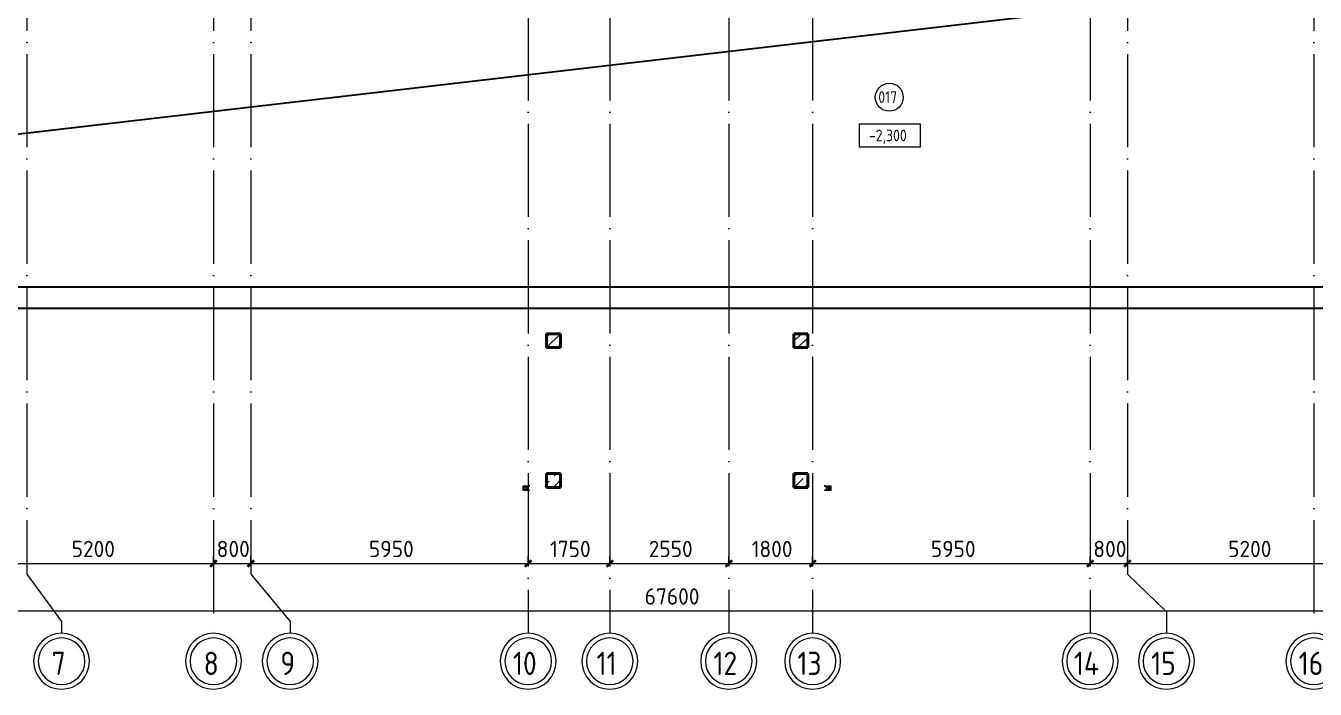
# Model space of a CAD drawing. Header units: millimetres. Extents: x -695119 to 412940, y -249585 to 622758.
# Drawn here: x -132283 to -104631, y -72169 to -57931 of the extents above; entities that cross this region are included whole.
import ezdxf

# ---------------------------------------------------------------- set-up
doc = ezdxf.new("R2010")
doc.units = ezdxf.units.MM
doc.linetypes.add('ADSK_Линия сетки', pattern=[25, 20, -2.5, 0, -2.5])
for name, color, linetype, lineweight in [('_Схема', 5, 'Continuous', 30), ('Аннотация', 252, 'Continuous', 18), ('Марки помещений', 8, 'Continuous', 20), ('Несущие колонны', 252, 'Continuous', 18), ('Обобщенные модели', 8, 'Continuous', 18), ('Оси', 252, 'Continuous', 9), ('Отметки', 252, 'Continuous', 9), ('Размеры', 7, 'Continuous', 9), ('Стены наружные', 252, 'Continuous', 18)]:
    doc.layers.add(name, color=color, linetype=linetype, lineweight=lineweight)
doc.styles.add('GOST Common', font='', dxfattribs={"width": 0.9, "height": 500})
doc.styles.add('GOST Common_1', font='', dxfattribs={"height": 250})
doc.styles.add('GOST Common_2', font='', dxfattribs={"width": 0.9, "height": 250})
doc.styles.get('GOST Common').set_extended_font_data('GOST type B')
doc.styles.get('GOST Common_1').set_extended_font_data('GOST type B')
doc.styles.get('GOST Common_2').set_extended_font_data('GOST type B')
pattern_1 = [(45, (-193573, -125624.4), (-224.5064, 224.5064), []), (45, (-193348.5, -125624.4), (-224.5064, 224.5064), [396.875, -79.375, 3.353, -76.022])]
pattern_2 = [(45, (-193573, -125624.4), (-224.5064, 224.5064), []), (45, (-193348.5, -125624.4), (-224.5064, 224.5064), [396.875, -79.375, 3.353, -76.022])]

# ---------------------------------------------------------------- blocks, each defined once
blk = doc.blocks.new('подвал')
at = {"layer": 'Несущие колонны', "lineweight": 9, "true_color": 0x636466}
h = blk.add_hatch(dxfattribs=at)
h.set_pattern_fill('FP_14', color=251, angle=180, style=0, pattern_type=2)
h.set_pattern_definition(pattern_2)
h.paths.add_polyline_path([(-195464, -147164), (-195464, -146864), (-195764, -146864), (-195764, -147164)])
h = blk.add_hatch(dxfattribs=at)
h.set_pattern_fill('FP_4', color=251, style=0, pattern_type=2)
h.set_pattern_definition(pattern_1)
h.paths.add_polyline_path([(-190164, -147164), (-190164, -146864), (-190464, -146864), (-190464, -147164)])
h = blk.add_hatch(dxfattribs=at)
h.set_pattern_fill('FP_16', color=251, angle=180, style=0, pattern_type=2)
h.set_pattern_definition(pattern_2)
h.paths.add_polyline_path([(-195464, -150164), (-195464, -149864), (-195764, -149864), (-195764, -150164)])
h = blk.add_hatch(dxfattribs=at)
h.set_pattern_fill('FP_15', color=251, style=0, pattern_type=2)
h.set_pattern_definition(pattern_1)
h.paths.add_polyline_path([(-190164, -150164), (-190164, -149864), (-190464, -149864), (-190464, -150164)])
at = {"layer": 'Аннотация', "color": 251, "lineweight": 20, "true_color": 0x636466}
for p, q in [((-189051, -142861), (-189051, -142361)), ((-189051, -142361), (-187751, -142361)), ((-187751, -142361), (-187751, -142861)), ((-187751, -142861), (-189051, -142861))]:
    blk.add_line(p, q, dxfattribs=at)
at = {"layer": 'Марки помещений', "color": 251, "true_color": 0x636466}
blk.add_circle((-188416, -141790), 300, dxfattribs=at)
at = {"layer": 'Несущие колонны', "color": 251, "lineweight": 40, "true_color": 0x636466}
for p, q in [((-195764, -146864), (-195764, -147164)), ((-195464, -146864), (-195764, -146864)), ((-195764, -147164), (-195764, -146864)), ((-195764, -146864), (-195464, -146864)), ((-195464, -147164), (-195464, -146864)), ((-195464, -146864), (-195464, -147164)), ((-190464, -147164), (-190464, -146864)), ((-190464, -146864), (-190164, -146864)), ((-190164, -146864), (-190464, -146864)), ((-190464, -146864), (-190464, -147164)), ((-190164, -146864), (-190164, -147164)), ((-190164, -147164), (-190164, -146864)), ((-195764, -147164), (-195464, -147164)), ((-195464, -147164), (-195764, -147164)), ((-190164, -147164), (-190464, -147164)), ((-190464, -147164), (-190164, -147164)), ((-195764, -149864), (-195764, -150164)), ((-195464, -149864), (-195764, -149864)), ((-195764, -150164), (-195764, -149864)), ((-195764, -149864), (-195464, -149864)), ((-195464, -150164), (-195464, -149864)), ((-195464, -149864), (-195464, -150164)), ((-190464, -150164), (-190464, -149864)), ((-190464, -149864), (-190164, -149864)), ((-190164, -149864), (-190464, -149864)), ((-190464, -149864), (-190464, -150164)), ((-190164, -149864), (-190164, -150164)), ((-190164, -150164), (-190164, -149864)), ((-195764, -150164), (-195464, -150164)), ((-195464, -150164), (-195764, -150164)), ((-190164, -150164), (-190464, -150164)), ((-190464, -150164), (-190164, -150164))]:
    blk.add_line(p, q, dxfattribs=at)
at = {"layer": 'Обобщенные модели', "color": 251, "true_color": 0x636466}
for p, q in [((-196229, -150137), (-196277, -150137)), ((-196216, -150139), (-196216, -150216)), ((-196216, -150139), (-196216, -150216)), ((-196141, -150134), (-196213, -150134)), ((-196169, -150152), (-196156, -150136)), ((-196156, -150136), (-196138, -150136)), ((-196138, -150117), (-196141, -150117)), ((-196141, -150117), (-196141, -150134)), ((-196138, -150136), (-196138, -150117)), ((-189797, -150117), (-189800, -150117)), ((-189800, -150117), (-189800, -150136)), ((-189800, -150136), (-189782, -150136)), ((-189797, -150134), (-189797, -150117)), ((-189725, -150134), (-189797, -150134)), ((-189782, -150136), (-189769, -150152)), ((-189722, -150139), (-189722, -150216)), ((-189722, -150216), (-189722, -150139)), ((-189661, -150137), (-189709, -150137)), ((-196277, -150219), (-196229, -150219)), ((-196213, -150221), (-196141, -150221)), ((-196178, -150156), (-196176, -150156)), ((-196176, -150200), (-196178, -150200)), ((-196156, -150219), (-196169, -150203)), ((-196138, -150219), (-196156, -150219)), ((-196141, -150221), (-196141, -150239)), ((-196141, -150239), (-196138, -150239)), ((-196138, -150239), (-196138, -150219)), ((-189782, -150219), (-189800, -150219)), ((-189800, -150219), (-189800, -150239)), ((-189800, -150239), (-189797, -150239)), ((-189797, -150239), (-189797, -150221)), ((-189797, -150221), (-189725, -150221)), ((-189769, -150203), (-189782, -150219)), ((-189762, -150156), (-189760, -150156)), ((-189760, -150200), (-189762, -150200)), ((-189709, -150219), (-189661, -150219))]:
    blk.add_line(p, q, dxfattribs=at)
at = {"layer": 'Обобщенные модели', "color": 251, "true_color": 0x636466, "flags": 128}
for points in [[(-196277, -150137), (-196277, -150138), (-196277, -150141), (-196277, -150147), (-196277, -150154), (-196277, -150163), (-196277, -150173), (-196277, -150183), (-196277, -150192), (-196277, -150201), (-196277, -150208), (-196277, -150214), (-196277, -150218), (-196277, -150219)], [(-189661, -150219), (-189661, -150218), (-189661, -150214), (-189661, -150208), (-189661, -150201), (-189661, -150192), (-189661, -150183), (-189661, -150173), (-189661, -150163), (-189661, -150154), (-189661, -150147), (-189661, -150141), (-189661, -150138), (-189661, -150137)]]:
    blk.add_lwpolyline(points, dxfattribs=at)
at = {"layer": 'Обобщенные модели', "color": 251, "true_color": 0x636466}
for centre, radius, start, end in [((-196216, -150178), 43.6, 0, 180), ((-196216, -150178), 41.1, 90, 270), ((-196216, -150178), 38.8, 90, 270), ((-196216, -150178), 41.1, 270, 90), ((-196216, -150178), 38.8, 270, 90), ((-196176, -150146), 10, 270, 320), ((-189762, -150146), 10, 220, 270), ((-189722, -150178), 43.6, 0, 180), ((-189722, -150178), 41.1, 90, 270), ((-189722, -150178), 38.8, 90, 270), ((-189722, -150178), 41.1, 270, 90), ((-189722, -150178), 38.8, 270, 90), ((-196216, -150178), 43.6, 180, 0), ((-196176, -150146), 10, 270, 307.5), ((-196176, -150210), 10, 40, 90), ((-196176, -150210), 10, 52.5, 90), ((-189762, -150210), 10, 90, 140), ((-189762, -150146), 10, 232.5, 270), ((-189762, -150210), 10, 90, 127.5), ((-189722, -150178), 43.6, 180, 0)]:
    blk.add_arc(centre, radius, start, end, dxfattribs=at)
at = {"layer": 'Оси', "color": 251, "linetype": 'ADSK_Линия сетки', "ltscale": 100, "true_color": 0x636466}
for p, q in [((-196159, -94858), (-196159, -153294)), ((-194409, -94858), (-194409, -153294)), ((-191859, -94858), (-191859, -153294)), ((-190059, -94858), (-190059, -153294)), ((-184109, -94858), (-184109, -153294)), ((-206909, -128364), (-206909, -152024)), ((-202909, -128364), (-202909, -153294)), ((-202109, -128364), (-202109, -152024)), ((-183309, -128364), (-183309, -152024)), ((-179309, -128364), (-179309, -153294)), ((-157042, -145864), (-233370, -145864))]:
    blk.add_line(p, q, dxfattribs=at)
at = {"layer": 'Оси', "color": 251, "ltscale": 100, "true_color": 0x636466}
for p, q in [((-206909, -152024), (-206167, -153038)), ((-202109, -152024), (-201264, -153038)), ((-183309, -152024), (-182472, -152830)), ((-182472, -152830), (-182472, -153294)), ((-206167, -153038), (-206167, -153294)), ((-201264, -153038), (-201264, -153294))]:
    blk.add_line(p, q, dxfattribs=at)
at = {"layer": 'Оси', "color": 251, "lineweight": 20, "true_color": 0x636466}
for centre, radius, start, end in [((-206167, -153894), 600, 0, 180), ((-206167, -153894), 500, 0, 180), ((-202909, -153894), 600, 0, 180), ((-202909, -153894), 500, 0, 180), ((-201264, -153894), 600, 0, 180), ((-201264, -153894), 500, 0, 180), ((-196159, -153894), 600, 0, 180), ((-196159, -153894), 500, 0, 180), ((-194409, -153894), 600, 0, 180), ((-194409, -153894), 500, 0, 180), ((-191859, -153894), 600, 0, 180), ((-191859, -153894), 500, 0, 180), ((-190059, -153894), 600, 0, 180), ((-190059, -153894), 500, 0, 180), ((-184109, -153894), 600, 0, 180), ((-184109, -153894), 500, 0, 180), ((-182472, -153894), 600, 0, 180), ((-182472, -153894), 500, 0, 180), ((-179309, -153894), 600, 0, 180), ((-179309, -153894), 500, 0, 180), ((-206167, -153894), 600, 180, 0), ((-206167, -153894), 500, 180, 0), ((-202909, -153894), 600, 180, 0), ((-202909, -153894), 500, 180, 0), ((-201264, -153894), 600, 180, 0), ((-201264, -153894), 500, 180, 0), ((-196159, -153894), 600, 180, 0), ((-196159, -153894), 500, 180, 0), ((-194409, -153894), 600, 180, 0), ((-194409, -153894), 500, 180, 0), ((-191859, -153894), 600, 180, 0), ((-191859, -153894), 500, 180, 0), ((-190059, -153894), 600, 180, 0), ((-190059, -153894), 500, 180, 0), ((-184109, -153894), 600, 180, 0), ((-184109, -153894), 500, 180, 0), ((-182472, -153894), 600, 180, 0), ((-182472, -153894), 500, 180, 0), ((-179309, -153894), 600, 180, 0), ((-179309, -153894), 500, 180, 0)]:
    blk.add_arc(centre, radius, start, end, dxfattribs=at)
at = {"layer": 'Размеры', "color": 251, "lineweight": 20, "true_color": 0x636466}
for p, q in [((-208109, -151797), (-202909, -151797)), ((-202909, -151797), (-202909, -151647)), ((-202909, -151797), (-202909, -151647)), ((-202909, -151797), (-202909, -151847)), ((-202909, -151797), (-202109, -151797)), ((-202909, -151797), (-202909, -151847)), ((-202109, -151797), (-202109, -151647)), ((-202109, -151797), (-202109, -151647)), ((-202109, -151797), (-202109, -151847)), ((-202109, -151797), (-196159, -151797)), ((-202109, -151797), (-202109, -151847)), ((-196159, -151797), (-196159, -151647)), ((-196159, -151797), (-196159, -151647)), ((-196159, -151797), (-196159, -151847)), ((-196159, -151797), (-194409, -151797)), ((-196159, -151797), (-196159, -151847)), ((-194409, -151797), (-194409, -151647)), ((-194409, -151797), (-194409, -151647)), ((-194409, -151797), (-194409, -151847)), ((-194409, -151797), (-191859, -151797)), ((-194409, -151797), (-194409, -151847)), ((-191859, -151797), (-191859, -151647)), ((-191859, -151797), (-191859, -151647)), ((-191859, -151797), (-191859, -151847)), ((-191859, -151797), (-190059, -151797)), ((-191859, -151797), (-191859, -151847)), ((-190059, -151797), (-190059, -151647)), ((-190059, -151797), (-190059, -151647)), ((-190059, -151797), (-190059, -151847)), ((-190059, -151797), (-184109, -151797)), ((-190059, -151797), (-190059, -151847)), ((-184109, -151797), (-184109, -151647)), ((-184109, -151797), (-184109, -151647)), ((-184109, -151797), (-184109, -151847)), ((-184109, -151797), (-183309, -151797)), ((-184109, -151797), (-184109, -151847)), ((-183309, -151797), (-183309, -151647)), ((-183309, -151797), (-183309, -151647)), ((-183309, -151797), (-183309, -151847)), ((-183309, -151797), (-178109, -151797)), ((-183309, -151797), (-183309, -151847)), ((-227059, -152815), (-159159, -152815))]:
    blk.add_line(p, q, dxfattribs=at)
at = {"layer": 'Размеры', "color": 251, "lineweight": 40, "true_color": 0x636466}
for p, q in [((-202909, -151797), (-202980, -151867)), ((-202909, -151797), (-202980, -151867)), ((-202909, -151797), (-202838, -151726)), ((-202909, -151797), (-202838, -151726)), ((-202109, -151797), (-202180, -151867)), ((-202109, -151797), (-202180, -151867)), ((-202109, -151797), (-202038, -151726)), ((-202109, -151797), (-202038, -151726)), ((-196159, -151797), (-196230, -151867)), ((-196159, -151797), (-196230, -151867)), ((-196159, -151797), (-196088, -151726)), ((-196159, -151797), (-196088, -151726)), ((-194409, -151797), (-194480, -151867)), ((-194409, -151797), (-194480, -151867)), ((-194409, -151797), (-194338, -151726)), ((-194409, -151797), (-194338, -151726)), ((-191859, -151797), (-191930, -151867)), ((-191859, -151797), (-191930, -151867)), ((-191859, -151797), (-191788, -151726)), ((-191859, -151797), (-191788, -151726)), ((-190059, -151797), (-190130, -151867)), ((-190059, -151797), (-190130, -151867)), ((-190059, -151797), (-189988, -151726)), ((-190059, -151797), (-189988, -151726)), ((-184109, -151797), (-184180, -151867)), ((-184109, -151797), (-184180, -151867)), ((-184109, -151797), (-184038, -151726)), ((-184109, -151797), (-184038, -151726)), ((-183309, -151797), (-183380, -151867)), ((-183309, -151797), (-183380, -151867)), ((-183309, -151797), (-183238, -151726)), ((-183309, -151797), (-183238, -151726))]:
    blk.add_line(p, q, dxfattribs=at)
at = {"layer": 'Стены наружные', "color": 251, "lineweight": 30, "true_color": 0x636466}
for p, q in [((-176504, -145864), (-217809, -145864)), ((-227359, -146314), (-158859, -146314))]:
    blk.add_line(p, q, dxfattribs=at)
at = {"layer": 'Марки помещений', "color": 251, "true_color": 0x636466, "style": 'GOST Common_2', "width": 0.9}
blk.add_text('017', height=250, dxfattribs=at).set_placement((-188651, -141912))
at = {"layer": 'Оси', "color": 251, "true_color": 0x636466, "style": 'GOST Common', "width": 0.9}
for s, p in [('7', (-206380, -154189)), ('8', (-203120, -154189)), ('9', (-201475, -154189)), ('10', (-196486, -154189)), ('11', (-194692, -154189)), ('12', (-192186, -154189)), ('13', (-190386, -154189)), ('14', (-184457, -154189)), ('15', (-182800, -154189)), ('16', (-179636, -154189))]:
    blk.add_text(s, height=500, dxfattribs=at).set_placement(p)
at = {"layer": 'Отметки', "color": 251, "true_color": 0x636466, "style": 'GOST Common_2', "width": 0.9}
blk.add_text('-2,300', height=250, dxfattribs=at).set_placement((-188852, -142735))
at = {"layer": 'Размеры', "color": 251, "lineweight": 20, "true_color": 0x636466, "char_height": 350, "attachment_point": 1, "line_spacing_factor": 1.022761, "style": 'GOST Common_1'}
for s, insert, width in [('5200', (-205950, -151309), 1059.58), ('800', (-202840, -151309), 794.69), ('5950', (-199575, -151309), 1059.58), ('1750', (-195693, -151309), 980.83), ('2550', (-193575, -151309), 1059.58), ('1800', (-191368, -151309), 980.83), ('5950', (-187525, -151309), 1059.58), ('800', (-184040, -151309), 794.69), ('5200', (-181150, -151309), 1059.58), ('67600', (-193661, -152328), 1324.48)]:
    blk.add_mtext(s, dxfattribs=dict(at, insert=insert, width=width))

msp = doc.modelspace()

# ---------------------------------------------------------------- linework, layer by layer
at = {"layer": '_Схема', "color": 5}
msp.add_line((-160630.689, -63538.828), (220869.926, -19071.484), dxfattribs=at)

# ---------------------------------------------------------------- block references
msp.add_blockref('подвал', (74650.568, 82325.3))

doc.saveas('drawing.dxf')
